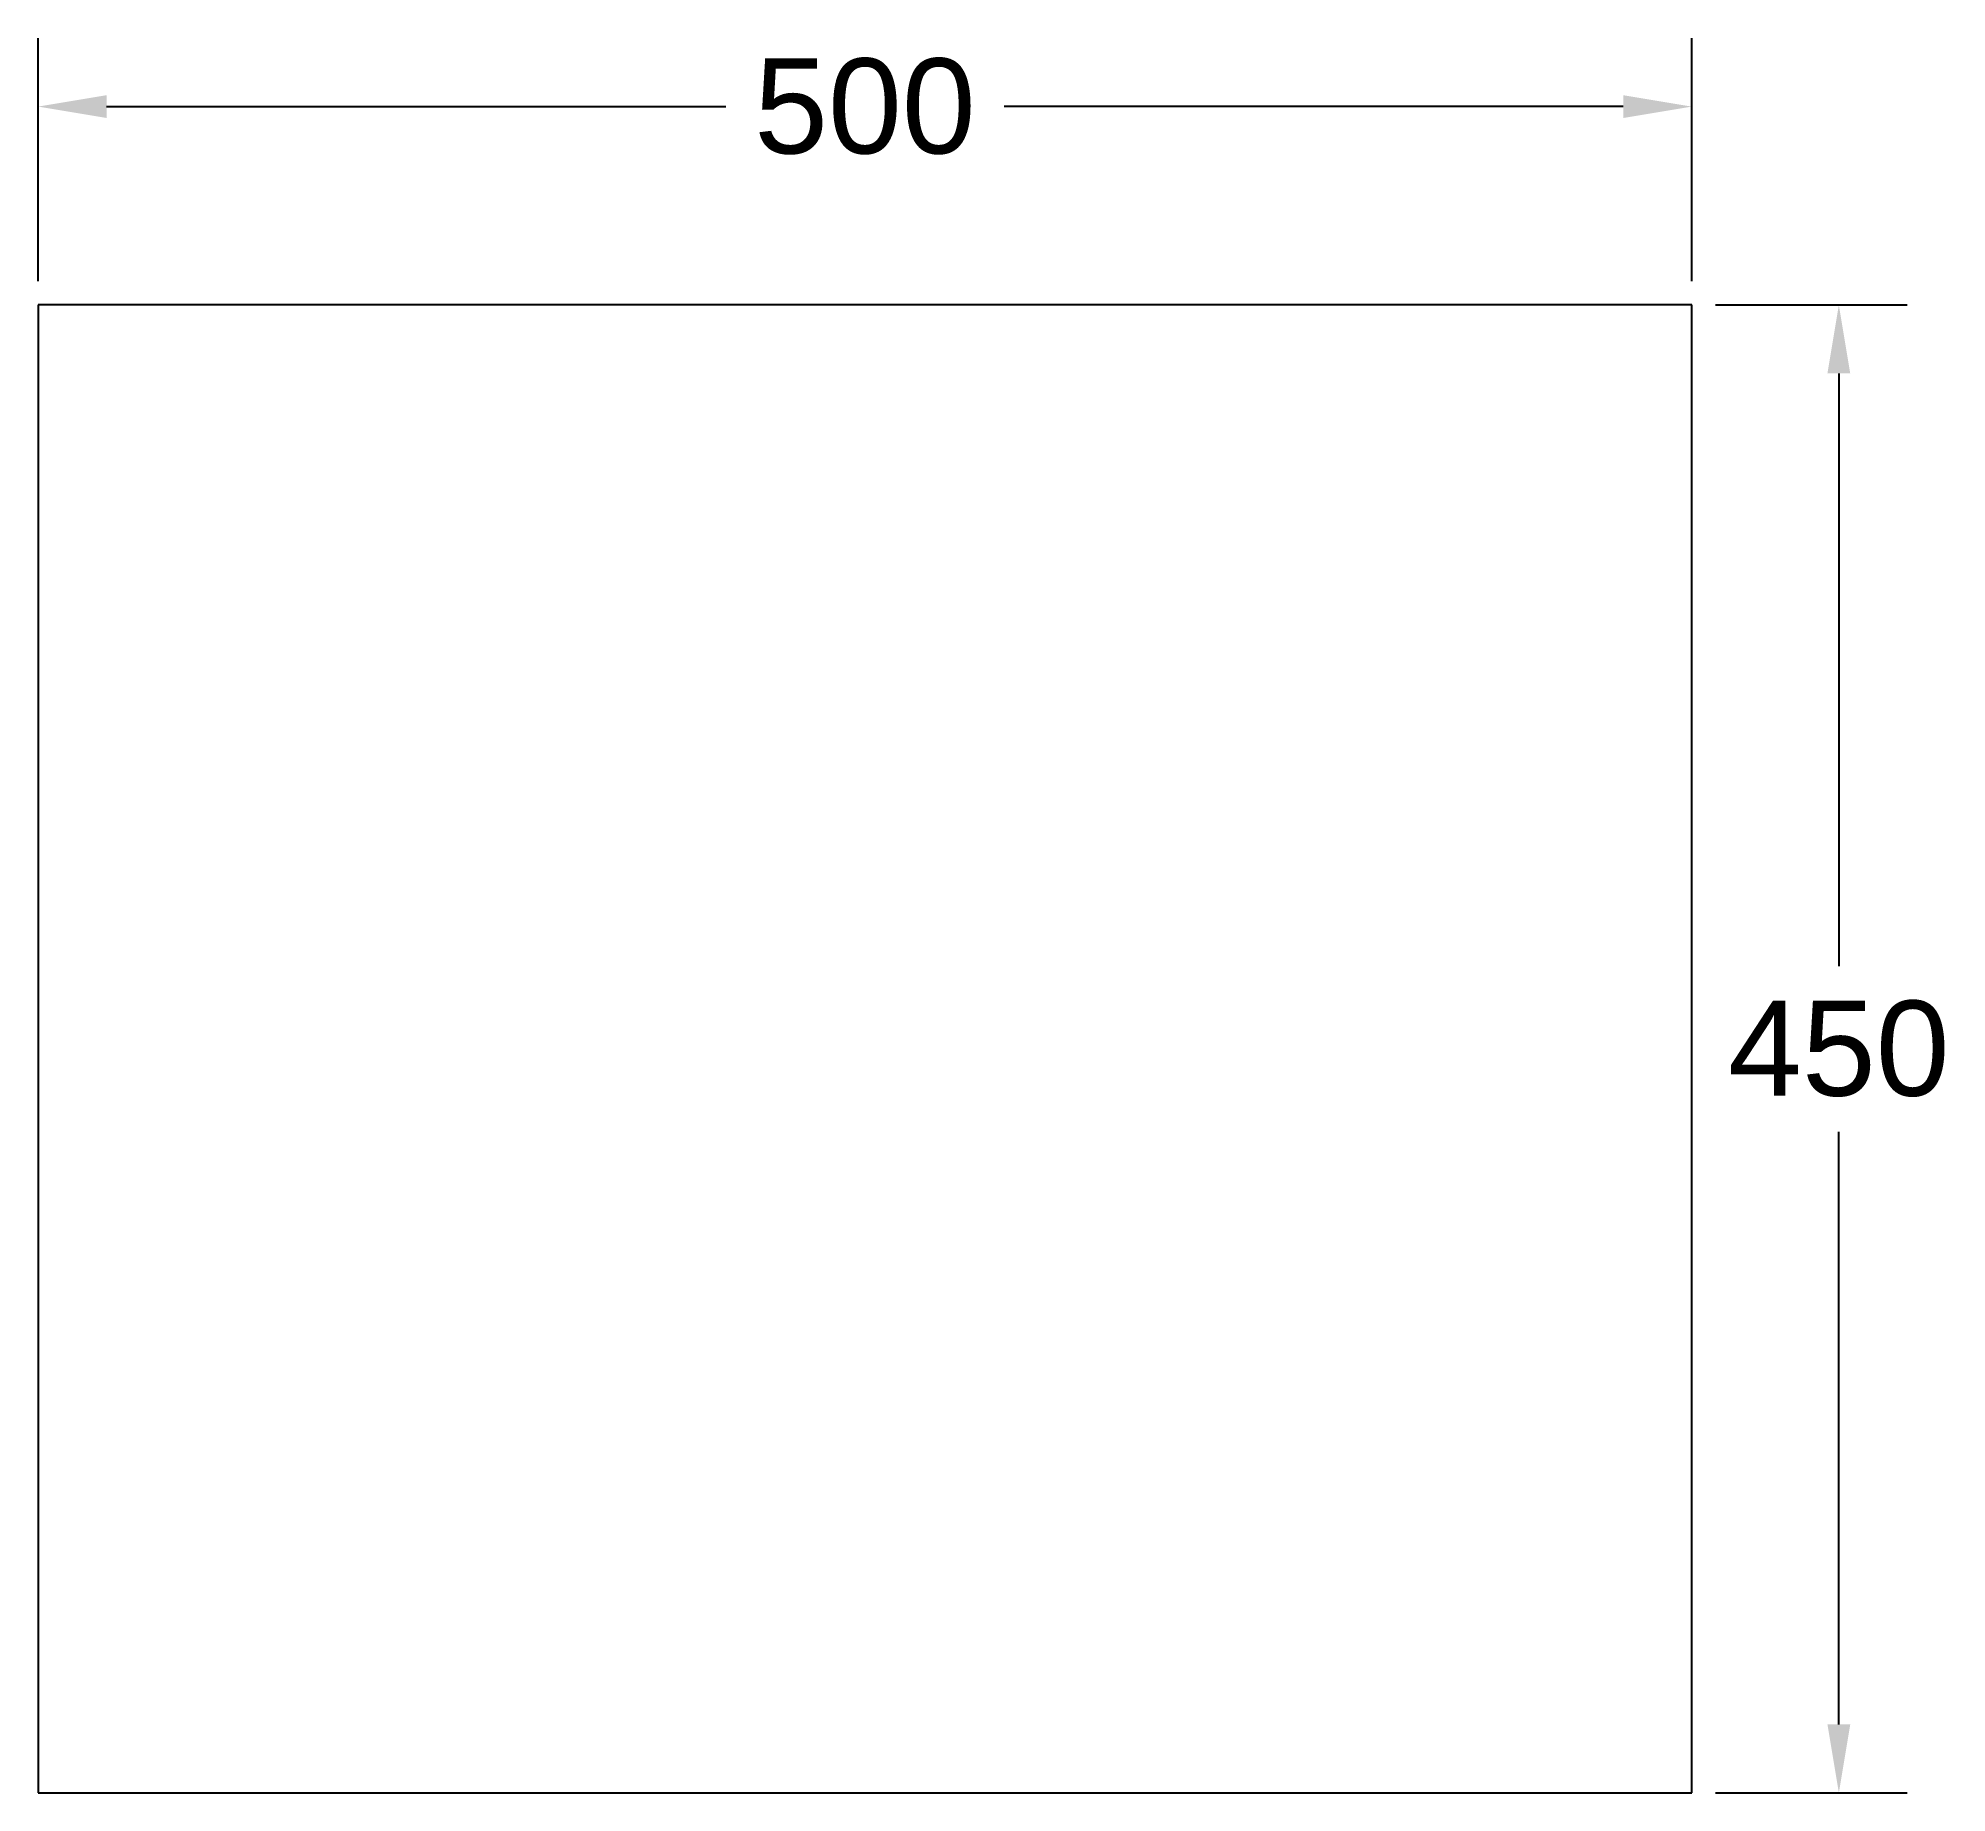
# Model space of a CAD drawing. Header units: millimetres. Extents: x -17162 to -16585, y -14452 to -13921.
import ezdxf

# ---------------------------------------------------------------- set-up
doc = ezdxf.new("R2010")
doc.units = ezdxf.units.MM
doc.header["$MEASUREMENT"] = 0
doc.styles.get("Standard").update_dxf_attribs({"font": 'arial.ttf'})
doc.dimstyles.get("Standard").update_dxf_attribs({"dimscale": 115, "dimtxt": 0.25, "dimasz": 0.18, "dimexe": 0.18, "dimexo": 0.0625, "dimgap": 0.09, "dimtad": 0, "dimtih": 1, "dimtoh": 1, "dimdec": 0, "dimzin": 0, "dimdsep": 46, "dimtxsty": 'Standard', "dimcen": 0.09, "dimclrd": 2, "dimclre": 2, "dimclrt": 3, "dimadec": 0, "dimazin": 0, "dimtfac": 1, "dimtdec": 0, "dimtofl": 0, "dimtmove": 0, "dimatfit": 3, "dimfxl": 1, "dimtolj": 1, "dimtzin": 0, "dimarcsym": 0})

# ---------------------------------------------------------------- blocks, each defined once
blk = doc.blocks.new('*D1')
at = {"color": 2, "lineweight": -2}
for p, q in [((-16655.31, -14002), (-16597.3, -14002)), ((-16618, -14022.7), (-16618, -14201.97)), ((-16618, -14431.3), (-16618, -14252.03)), ((-16655.31, -14452), (-16597.3, -14452))]:
    blk.add_line(p, q, dxfattribs=at)
at = {"color": 2}
for points in [[(-16621.45, -14022.7), (-16614.55, -14022.7), (-16618, -14002)], [(-16621.45, -14431.3), (-16614.55, -14431.3), (-16618, -14452)]]:
    blk.add_solid(points, dxfattribs=at)
at = {"layer": 'Defpoints', "color": 0}
for p in [(-16662.5, -14002), (-16662.5, -14452), (-16618, -14452)]:
    blk.add_point(p, dxfattribs=at)
at = {"color": 3, "insert": (-16618, -14227), "char_height": 28.75, "attachment_point": 5}
blk.add_mtext('\\A1;450', dxfattribs=at)
blk = doc.blocks.new('*D0')
at = {"color": 2, "lineweight": -2}
for p, q in [((-17162.5, -13994.81), (-17162.5, -13921.3)), ((-16662.5, -13994.81), (-16662.5, -13921.3)), ((-17141.8, -13942), (-16954.56, -13942)), ((-16683.2, -13942), (-16870.44, -13942))]:
    blk.add_line(p, q, dxfattribs=at)
at = {"color": 2}
for points in [[(-17141.8, -13938.55), (-17141.8, -13945.45), (-17162.5, -13942)], [(-16683.2, -13938.55), (-16683.2, -13945.45), (-16662.5, -13942)]]:
    blk.add_solid(points, dxfattribs=at)
at = {"layer": 'Defpoints', "color": 0}
for p in [(-17162.5, -13942), (-17162.5, -14002), (-16662.5, -14002)]:
    blk.add_point(p, dxfattribs=at)
at = {"color": 3, "insert": (-16912.5, -13942), "char_height": 28.75, "attachment_point": 5}
blk.add_mtext('\\A1;500', dxfattribs=at)

msp = doc.modelspace()

# ---------------------------------------------------------------- linework, layer by layer
for p, q in [((-17162.5, -14002), (-17162.5, -14452)), ((-16662.5, -14002), (-17162.5, -14002)), ((-16662.5, -14452), (-16662.5, -14002)), ((-17162.5, -14452), (-16662.5, -14452))]:
    msp.add_line(p, q)

# ---------------------------------------------------------------- dimensions: what is measured, and where the dimension line sits
dim = msp.add_linear_dim(base=(-17162.5, -13942), p1=(-16662.5, -14002), p2=(-17162.5, -14002), dimstyle='Standard')
dim.commit()
dim.dimension.update_dxf_attribs({"geometry": '*D0', "text_midpoint": (-16912.5, -13942)})
dim = msp.add_linear_dim(base=(-16618, -14452), p1=(-16662.5, -14002), p2=(-16662.5, -14452), angle=90, dimstyle='Standard')
dim.commit()
dim.dimension.update_dxf_attribs({"geometry": '*D1', "text_midpoint": (-16618, -14227)})

doc.saveas('drawing.dxf')
